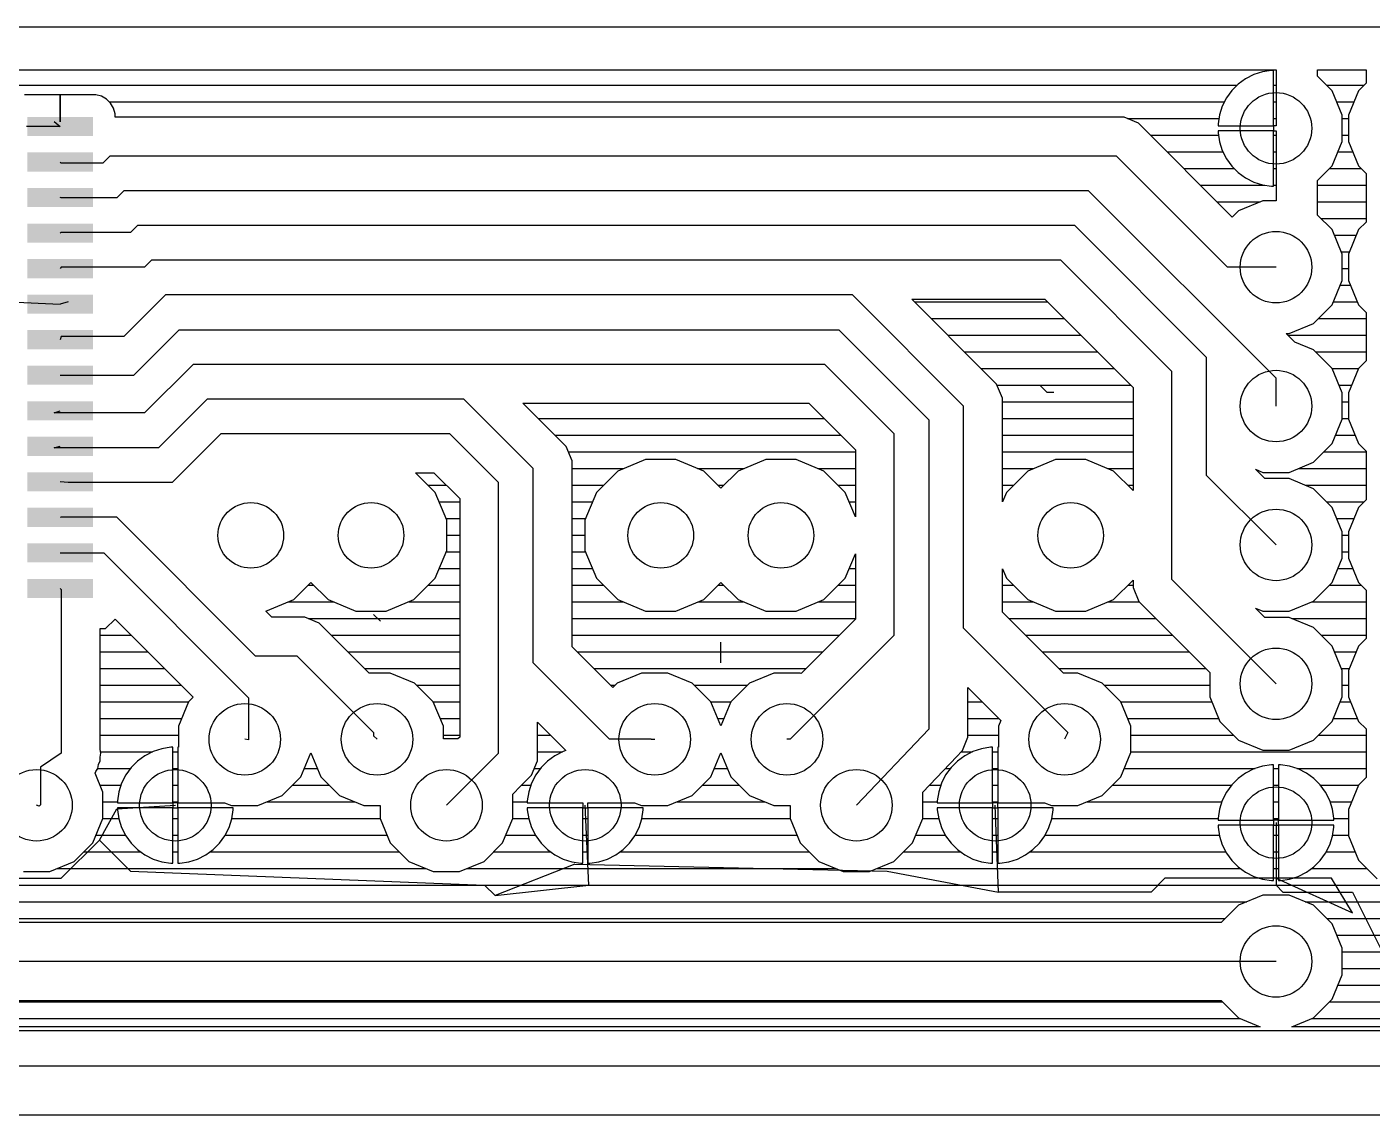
# Model space of a CAD drawing. Extents: x 0 to 68, y -7.3 to 12.7.
# Drawn here: x 26.8 to 51.41, y -7.25 to 12.65 of the extents above; entities that cross this region are included whole.
import ezdxf

# ---------------------------------------------------------------- set-up
doc = ezdxf.new("R2010")
doc.units = 0
for name, color, linetype in [('16', 175, 'CONTINUOUS'), ('17', 82, 'CONTINUOUS'), ('20', 7, 'CONTINUOUS')]:
    doc.layers.add(name, color=color, linetype=linetype)

# ---------------------------------------------------------------- blocks, each defined once
blk = doc.blocks.new('ROUNDP')
blk.add_circle((0, 0), 0.5)
blk = doc.blocks.new('RECT')
blk.add_solid([(-0.5, -0.5), (0.5, -0.5), (-0.5, 0.5), (0.5, 0.5)])

msp = doc.modelspace()

# ---------------------------------------------------------------- linework, layer by layer
at = {"layer": '16'}
for p, q in [((0.7874, 11.8626), (49.657, 11.8626)), ((49.4087, 11.8293), (49.2499, 11.7777)), ((49.5735, 11.8554), (49.4087, 11.8293)), ((49.6094, 11.8554), (49.5735, 11.8554)), ((49.6094, 10.8426), (49.6094, 11.8554)), ((49.657, 11.8626), (49.657, 10.8426)), ((50.419, 11.7482), (50.419, 11.8626)), ((50.419, 11.8626), (51.308, 11.8626)), ((51.308, 11.8626), (51.308, 11.6212)), ((22.4891, 11.5824), (48.9448, 11.5824)), ((48.9662, 11.6038), (48.8482, 11.4858)), ((49.1012, 11.7019), (48.9662, 11.6038)), ((49.2499, 11.7777), (49.1012, 11.7019)), ((49.6094, 11.5824), (49.657, 11.5824)), ((50.6852, 11.482), (50.419, 11.7482)), ((50.5848, 11.5824), (51.2692, 11.5824)), ((51.308, 11.6212), (51.1688, 11.482)), ((27.411, 11.4104), (26.7575, 11.4104)), ((28.0645, 11.4104), (27.411, 11.4104)), ((27.411, 11.4104), (27.411, 10.9128)), ((27.411, 10.9128), (27.411, 11.4104)), ((28.1679, 11.3827), (28.0645, 11.4104)), ((28.2605, 11.3292), (28.1679, 11.3827)), ((28.3362, 11.2535), (28.2605, 11.3292)), ((48.7501, 11.3508), (48.6743, 11.202)), ((48.8482, 11.4858), (48.7501, 11.3508)), ((50.8698, 11.0362), (50.6852, 11.482)), ((51.1688, 11.482), (50.9842, 11.0362)), ((27.411, 11.2776), (27.411, 11.2776)), ((28.3121, 11.2776), (48.7128, 11.2776)), ((28.3897, 11.1609), (28.3362, 11.2535)), ((28.4174, 11.0575), (28.3897, 11.1609)), ((48.6743, 11.202), (48.6227, 11.0433)), ((49.6094, 11.2776), (49.657, 11.2776)), ((50.7698, 11.2776), (51.0842, 11.2776)), ((27.411, 10.829), (26.797, 10.829)), ((27.305, 10.922), (27.411, 10.829)), ((27.411, 10.9728), (27.411, 10.9728)), ((27.411, 10.9128), (27.411, 10.9128)), ((28.4174, 10.9982), (28.4174, 11.0575)), ((46.8775, 10.9982), (28.4174, 10.9982)), ((47.1389, 10.8899), (46.8775, 10.9982)), ((46.9388, 10.9728), (48.6115, 10.9728)), ((48.8578, 9.171), (47.1389, 10.8899)), ((48.6227, 11.0433), (48.5966, 10.8785)), ((48.5966, 10.8785), (48.5966, 10.8426)), ((48.5966, 10.8426), (49.6094, 10.8426)), ((49.6094, 10.9728), (49.657, 10.9728)), ((49.657, 10.8426), (49.6094, 10.8426)), ((49.6094, 10.8426), (49.6094, 10.7474)), ((50.8698, 10.5538), (50.8698, 11.0362)), ((50.8698, 10.9728), (50.9842, 10.9728)), ((50.9842, 11.0362), (50.9842, 10.5538)), ((47.3608, 10.668), (48.6035, 10.668)), ((49.6094, 10.7474), (48.5966, 10.7474)), ((48.5966, 10.7474), (48.5966, 10.7115)), ((48.5966, 10.7115), (48.6227, 10.5467)), ((49.6094, 9.7346), (49.6094, 10.7474)), ((49.6094, 10.7474), (49.657, 10.7474)), ((49.6094, 10.668), (49.657, 10.668)), ((49.657, 10.7474), (49.657, 9.4678)), ((50.8698, 10.668), (50.9842, 10.668)), ((47.6656, 10.3632), (48.6869, 10.3632)), ((48.6227, 10.5467), (48.6743, 10.3879)), ((48.6743, 10.3879), (48.7501, 10.2392)), ((49.6094, 10.3632), (49.657, 10.3632)), ((50.6852, 10.108), (50.8698, 10.5538)), ((50.7909, 10.3632), (51.0631, 10.3632)), ((50.9842, 10.5538), (51.1688, 10.108)), ((27.432, 10.16), (27.411, 10.179)), ((28.194, 10.16), (27.432, 10.16)), ((28.321, 10.287), (28.194, 10.16)), ((46.736, 10.287), (28.321, 10.287)), ((48.768, 8.255), (46.736, 10.287)), ((48.7501, 10.2392), (48.8482, 10.1042)), ((48.8482, 10.1042), (48.9662, 9.9862)), ((50.419, 9.8418), (50.6852, 10.108)), ((51.1688, 10.108), (51.308, 9.9688)), ((47.9704, 10.0584), (48.894, 10.0584)), ((48.9662, 9.9862), (49.1012, 9.8881)), ((49.1012, 9.8881), (49.2499, 9.8123)), ((49.6094, 10.0584), (49.657, 10.0584)), ((50.6356, 10.0584), (51.2184, 10.0584)), ((51.308, 9.9688), (51.308, 9.0812)), ((28.575, 9.652), (28.448, 9.525)), ((46.228, 9.652), (28.575, 9.652)), ((49.657, 6.223), (46.228, 9.652)), ((48.2752, 9.7536), (49.4536, 9.7536)), ((49.2499, 9.8123), (49.4087, 9.7607)), ((49.4087, 9.7607), (49.5735, 9.7346)), ((49.5735, 9.7346), (49.6094, 9.7346)), ((49.6094, 9.7536), (49.657, 9.7536)), ((50.419, 9.2082), (50.419, 9.8418)), ((50.419, 9.7536), (51.308, 9.7536)), ((27.432, 9.525), (27.411, 9.529)), ((28.448, 9.525), (27.432, 9.525)), ((48.58, 9.4488), (49.3699, 9.4488)), ((49.4158, 9.4678), (48.97, 9.2832)), ((49.657, 9.4678), (49.4158, 9.4678)), ((50.419, 9.4488), (51.308, 9.4488)), ((48.97, 9.2832), (48.8578, 9.171)), ((50.6852, 8.942), (50.419, 9.2082)), ((50.4832, 9.144), (51.308, 9.144)), ((27.432, 8.89), (27.411, 8.879)), ((28.702, 8.89), (27.432, 8.89)), ((28.829, 9.017), (28.702, 8.89)), ((45.974, 9.017), (28.829, 9.017)), ((48.387, 6.604), (45.974, 9.017)), ((50.8698, 8.4962), (50.6852, 8.942)), ((51.1688, 8.942), (50.9842, 8.4962)), ((51.308, 9.0812), (51.1688, 8.942)), ((50.7277, 8.8392), (51.1263, 8.8392)), ((29.083, 8.382), (28.956, 8.255)), ((45.72, 8.382), (29.083, 8.382)), ((47.752, 6.35), (45.72, 8.382)), ((50.854, 8.5344), (51, 8.5344)), ((50.8698, 8.0138), (50.8698, 8.4962)), ((50.9842, 8.4962), (50.9842, 8.0138)), ((27.432, 8.255), (27.411, 8.229)), ((28.956, 8.255), (27.432, 8.255)), ((49.657, 8.255), (48.768, 8.255)), ((50.8698, 8.2296), (50.9842, 8.2296)), ((50.6852, 7.568), (50.8698, 8.0138)), ((50.8329, 7.9248), (51.021, 7.9248)), ((50.9842, 8.0138), (51.1688, 7.568)), ((29.337, 7.747), (28.575, 6.985)), ((41.91, 7.747), (29.337, 7.747)), ((43.942, 5.715), (41.91, 7.747)), ((44.3449, 6.3179), (42.992, 7.6708)), ((42.992, 7.6708), (45.4254, 7.6708)), ((45.4254, 7.6708), (47.0408, 6.0554)), ((26.481, 7.62), (27.411, 7.579)), ((27.559, 7.62), (27.411, 7.579)), ((43.0428, 7.62), (45.4762, 7.62)), ((50.344, 7.2268), (50.6852, 7.568)), ((50.7067, 7.62), (51.1473, 7.62)), ((51.1688, 7.568), (51.308, 7.4288)), ((51.308, 7.4288), (51.308, 6.5412)), ((43.3476, 7.3152), (45.781, 7.3152)), ((49.8982, 7.0422), (50.344, 7.2268)), ((50.4324, 7.3152), (51.308, 7.3152)), ((27.432, 6.985), (27.411, 6.929)), ((28.575, 6.985), (27.432, 6.985)), ((28.758, 6.279), (29.591, 7.112)), ((29.591, 7.112), (41.656, 7.112)), ((41.656, 7.112), (43.307, 5.461)), ((43.6524, 7.0104), (46.0858, 7.0104)), ((50.0002, 6.8855), (49.8436, 7.0422)), ((49.8436, 7.0422), (49.8982, 7.0422)), ((49.8754, 7.0104), (51.308, 7.0104)), ((43.9572, 6.7056), (46.3906, 6.7056)), ((50.344, 6.7432), (50.0002, 6.8855)), ((50.6852, 6.402), (50.344, 6.7432)), ((50.3816, 6.7056), (51.308, 6.7056)), ((29.845, 6.477), (28.956, 5.588)), ((41.402, 6.477), (29.845, 6.477)), ((42.672, 5.207), (41.402, 6.477)), ((44.262, 6.4008), (46.6954, 6.4008)), ((48.387, 4.445), (48.387, 6.604)), ((50.8698, 5.9562), (50.6852, 6.402)), ((50.6857, 6.4008), (51.1683, 6.4008)), ((51.1688, 6.402), (50.9842, 5.9562)), ((51.308, 6.5412), (51.1688, 6.402)), ((27.411, 6.279), (28.758, 6.279)), ((44.5449, 6.1179), (44.3449, 6.3179)), ((47.752, 2.54), (47.752, 6.35)), ((49.657, 5.715), (49.657, 6.223)), ((44.6532, 5.8565), (44.5449, 6.1179)), ((44.554, 6.096), (47.0002, 6.096)), ((45.339, 6.096), (45.466, 5.969)), ((45.466, 5.969), (45.593, 5.969)), ((47.0408, 6.0554), (47.0408, 4.1713)), ((50.8119, 6.096), (51.0421, 6.096)), ((50.8698, 5.4738), (50.8698, 5.9562)), ((50.9842, 5.9562), (50.9842, 5.4738)), ((30.099, 5.842), (29.21, 4.953)), ((34.798, 5.842), (30.099, 5.842)), ((36.068, 4.572), (34.798, 5.842)), ((36.6709, 4.9749), (35.88, 5.7658)), ((35.88, 5.7658), (41.1074, 5.7658)), ((41.1074, 5.7658), (41.9608, 4.9124)), ((43.942, 1.651), (43.942, 5.715)), ((44.6532, 3.9654), (44.6532, 5.8565)), ((44.6532, 5.7912), (47.0408, 5.7912)), ((50.8698, 5.7912), (50.9842, 5.7912)), ((27.305, 5.588), (27.411, 5.629)), ((28.956, 5.588), (27.305, 5.588)), ((36.1594, 5.4864), (41.3868, 5.4864)), ((43.307, 5.461), (43.307, -0.197)), ((44.6532, 5.4864), (47.0408, 5.4864)), ((50.6852, 5.028), (50.8698, 5.4738)), ((50.8698, 5.4864), (50.9842, 5.4864)), ((50.9842, 5.4738), (51.1688, 5.028)), ((30.353, 5.207), (29.464, 4.318)), ((34.544, 5.207), (30.353, 5.207)), ((35.433, 4.318), (34.544, 5.207)), ((36.4642, 5.1816), (41.6916, 5.1816)), ((42.672, 1.524), (42.672, 5.207)), ((44.6532, 5.1816), (47.0408, 5.1816)), ((50.7488, 5.1816), (51.1052, 5.1816)), ((27.305, 4.953), (27.411, 4.979)), ((29.21, 4.953), (27.305, 4.953)), ((36.7792, 4.7135), (36.6709, 4.9749)), ((50.344, 4.6868), (50.6852, 5.028)), ((51.1688, 5.028), (51.308, 4.8888)), ((36.7115, 4.8768), (41.9608, 4.8768)), ((36.7792, 1.3106), (36.7792, 4.7135)), ((38.124, 4.7374), (37.6141, 4.5262)), ((38.676, 4.7374), (38.124, 4.7374)), ((39.1859, 4.5262), (38.676, 4.7374)), ((40.324, 4.7374), (39.8141, 4.5262)), ((40.876, 4.7374), (40.324, 4.7374)), ((41.3859, 4.5262), (40.876, 4.7374)), ((41.9608, 4.9124), (41.9608, 3.6902)), ((44.6532, 4.8768), (47.0408, 4.8768)), ((45.624, 4.7374), (45.1141, 4.5262)), ((46.176, 4.7374), (45.624, 4.7374)), ((46.6859, 4.5262), (46.176, 4.7374)), ((49.8982, 4.5022), (50.344, 4.6868)), ((50.534, 4.8768), (51.308, 4.8768)), ((51.308, 4.8888), (51.308, 4.0012)), ((34.2762, 4.1359), (33.9163, 4.4958)), ((33.9163, 4.4958), (34.2494, 4.4958)), ((34.2494, 4.4958), (34.7218, 4.0234)), ((36.068, 1.016), (36.068, 4.572)), ((36.7792, 4.572), (37.7247, 4.572)), ((37.6141, 4.5262), (37.2238, 4.1359)), ((39.0753, 4.572), (39.9247, 4.572)), ((39.5, 4.2121), (39.1859, 4.5262)), ((39.8141, 4.5262), (39.5, 4.2121)), ((41.2753, 4.572), (41.9608, 4.572)), ((41.7762, 4.1359), (41.3859, 4.5262)), ((44.6532, 4.572), (45.2247, 4.572)), ((45.1141, 4.5262), (44.7238, 4.1359)), ((46.5753, 4.572), (47.0408, 4.572)), ((47.0408, 4.1713), (46.6859, 4.5262)), ((49.657, 3.175), (48.387, 4.445)), ((49.45, 4.3878), (49.2789, 4.5589)), ((49.2789, 4.5589), (49.4158, 4.5022)), ((49.4158, 4.5022), (49.8982, 4.5022)), ((50.0667, 4.572), (51.308, 4.572)), ((27.559, 4.318), (27.411, 4.329)), ((29.464, 4.318), (27.559, 4.318)), ((34.1449, 4.2672), (34.478, 4.2672)), ((35.433, -0.635), (35.433, 4.318)), ((36.7792, 4.2672), (37.3551, 4.2672)), ((39.4449, 4.2672), (39.5551, 4.2672)), ((41.6449, 4.2672), (41.9608, 4.2672)), ((44.6532, 4.2672), (44.8551, 4.2672)), ((46.9449, 4.2672), (47.0408, 4.2672)), ((49.8982, 4.3878), (49.45, 4.3878)), ((50.344, 4.2032), (49.8982, 4.3878)), ((50.1894, 4.2672), (51.308, 4.2672)), ((50.6852, 3.862), (50.344, 4.2032)), ((34.4874, 3.626), (34.2762, 4.1359)), ((34.348, 3.9624), (34.7218, 3.9624)), ((34.7218, 4.0234), (34.7218, -0.3404)), ((36.7792, 3.9624), (37.152, 3.9624)), ((37.2238, 4.1359), (37.0126, 3.626)), ((41.9608, 3.6902), (41.7762, 4.1359)), ((41.848, 3.9624), (41.9608, 3.9624)), ((44.7238, 4.1359), (44.6532, 3.9654)), ((50.5848, 3.9624), (51.2692, 3.9624)), ((51.308, 4.0012), (51.1688, 3.862)), ((50.8698, 3.4162), (50.6852, 3.862)), ((51.1688, 3.862), (50.9842, 3.4162)), ((27.432, 3.683), (27.411, 3.679)), ((28.448, 3.683), (27.432, 3.683)), ((30.988, 1.143), (28.448, 3.683)), ((34.4743, 3.6576), (34.7218, 3.6576)), ((34.4874, 3.074), (34.4874, 3.626)), ((36.7792, 3.6576), (37.0257, 3.6576)), ((37.0126, 3.626), (37.0126, 3.074)), ((50.7698, 3.6576), (51.0842, 3.6576)), ((34.4874, 3.3528), (34.7218, 3.3528)), ((36.7792, 3.3528), (37.0126, 3.3528)), ((50.8698, 2.9338), (50.8698, 3.4162)), ((50.8698, 3.3528), (50.9842, 3.3528)), ((50.9842, 3.4162), (50.9842, 2.9338)), ((27.411, 3.029), (28.213, 3.029)), ((28.213, 3.029), (30.861, 0.381)), ((34.2762, 2.5641), (34.4874, 3.074)), ((34.4766, 3.048), (34.7218, 3.048)), ((36.7792, 3.048), (37.0234, 3.048)), ((37.0126, 3.074), (37.2238, 2.5641)), ((41.7762, 2.5641), (41.9608, 3.0098)), ((41.9608, 3.0098), (41.9608, 1.8186)), ((50.8698, 3.048), (50.9842, 3.048)), ((34.3504, 2.7432), (34.7218, 2.7432)), ((36.7792, 2.7432), (37.1496, 2.7432)), ((41.8504, 2.7432), (41.9608, 2.7432)), ((44.6532, 1.9456), (44.6532, 2.7346)), ((44.6532, 2.7346), (44.7238, 2.5641)), ((50.6852, 2.488), (50.8698, 2.9338)), ((50.7909, 2.7432), (51.0631, 2.7432)), ((50.9842, 2.9338), (51.1688, 2.488)), ((31.6859, 2.1738), (32, 2.4879)), ((32, 2.4879), (32.3141, 2.1738)), ((33.8859, 2.1738), (34.2762, 2.5641)), ((37.2238, 2.5641), (37.6141, 2.1738)), ((39.1859, 2.1738), (39.5, 2.4879)), ((39.5, 2.4879), (39.8141, 2.1738)), ((41.3859, 2.1738), (41.7762, 2.5641)), ((44.7238, 2.5641), (45.1141, 2.1738)), ((46.6859, 2.1738), (47.0408, 2.5287)), ((47.0408, 2.5287), (47.0408, 2.3985)), ((49.657, 0.635), (47.752, 2.54)), ((50.344, 2.1468), (50.6852, 2.488)), ((51.1688, 2.488), (51.308, 2.3488)), ((27.411, 2.379), (27.432, 2.358)), ((27.432, 2.358), (27.432, -0.635)), ((31.9505, 2.4384), (32.0495, 2.4384)), ((34.1505, 2.4384), (34.7218, 2.4384)), ((36.7792, 2.4384), (37.3495, 2.4384)), ((39.4505, 2.4384), (39.5495, 2.4384)), ((41.6505, 2.4384), (41.9608, 2.4384)), ((44.6532, 2.4384), (44.8495, 2.4384)), ((46.9505, 2.4384), (47.0408, 2.4384)), ((47.0408, 2.3985), (47.1491, 2.1371)), ((50.6356, 2.4384), (51.2184, 2.4384)), ((51.308, 2.3488), (51.308, 1.4612)), ((31.176, 1.9626), (31.6859, 2.1738)), ((31.5888, 2.1336), (32.4112, 2.1336)), ((32.3141, 2.1738), (32.824, 1.9626)), ((33.376, 1.9626), (33.8859, 2.1738)), ((33.7888, 2.1336), (34.7218, 2.1336)), ((36.7792, 2.1336), (37.7112, 2.1336)), ((37.6141, 2.1738), (38.124, 1.9626)), ((38.676, 1.9626), (39.1859, 2.1738)), ((39.0888, 2.1336), (39.9112, 2.1336)), ((39.8141, 2.1738), (40.324, 1.9626)), ((40.876, 1.9626), (41.3859, 2.1738)), ((41.2888, 2.1336), (41.9608, 2.1336)), ((44.6532, 2.1336), (45.2112, 2.1336)), ((45.1141, 2.1738), (45.624, 1.9626)), ((46.176, 1.9626), (46.6859, 2.1738)), ((46.5888, 2.1336), (47.1526, 2.1336)), ((47.1491, 2.1371), (47.3491, 1.9371)), ((49.45, 1.8478), (49.2789, 2.0189)), ((49.2789, 2.0189), (49.4158, 1.9622)), ((49.8982, 1.9622), (50.344, 2.1468)), ((50.312, 2.1336), (51.308, 2.1336)), ((28.2425, 1.6452), (28.4167, 1.8195)), ((28.4167, 1.8195), (29.846, 0.3902)), ((31.2826, 1.8542), (31.1742, 1.9626)), ((31.1742, 1.9626), (31.176, 1.9626)), ((31.8915, 1.8542), (31.2826, 1.8542)), ((32.1529, 1.7459), (31.8915, 1.8542)), ((31.9528, 1.8288), (34.7218, 1.8288)), ((33.067, 0.8318), (32.1529, 1.7459)), ((32.824, 1.9626), (33.376, 1.9626)), ((33.147, 1.905), (33.274, 1.778)), ((36.7792, 1.8288), (41.9608, 1.8288)), ((38.124, 1.9626), (38.676, 1.9626)), ((40.324, 1.9626), (40.876, 1.9626)), ((41.9608, 1.8186), (40.9673, 0.8251)), ((45.767, 0.8318), (44.6532, 1.9456)), ((44.77, 1.8288), (47.4574, 1.8288)), ((45.624, 1.9626), (46.176, 1.9626)), ((47.3491, 1.9371), (48.4442, 0.842)), ((49.4158, 1.9622), (49.8982, 1.9622)), ((49.8982, 1.8478), (49.45, 1.8478)), ((50.344, 1.6632), (49.8982, 1.8478)), ((49.9441, 1.8288), (51.308, 1.8288)), ((28.1432, -0.5653), (28.1432, 1.6452)), ((28.1432, 1.6452), (28.2425, 1.6452)), ((28.1432, 1.524), (28.7122, 1.524)), ((32.3748, 1.524), (34.7218, 1.524)), ((36.7792, 1.524), (41.6662, 1.524)), ((40.767, -0.381), (42.672, 1.524)), ((45.847, -0.254), (43.942, 1.651)), ((45.0748, 1.524), (47.7622, 1.524)), ((50.6852, 1.322), (50.344, 1.6632)), ((50.4832, 1.524), (51.308, 1.524)), ((37.5228, 0.567), (36.7792, 1.3106)), ((39.497, 1.016), (39.497, 1.397)), ((50.8698, 0.8762), (50.6852, 1.322)), ((51.1688, 1.322), (50.9842, 0.8762)), ((51.308, 1.4612), (51.1688, 1.322)), ((28.1432, 1.2192), (29.017, 1.2192)), ((31.75, 1.143), (30.988, 1.143)), ((31.75, 1.143), (33.147, -0.254)), ((32.6796, 1.2192), (34.7218, 1.2192)), ((37.465, -0.381), (36.068, 1.016)), ((36.8706, 1.2192), (41.3614, 1.2192)), ((45.3796, 1.2192), (48.067, 1.2192)), ((50.7277, 1.2192), (51.1263, 1.2192)), ((28.1432, 0.9144), (29.3218, 0.9144)), ((32.9844, 0.9144), (34.7218, 0.9144)), ((33.4512, 0.8318), (33.067, 0.8318)), ((33.897, 0.6472), (33.4512, 0.8318)), ((37.1754, 0.9144), (41.0566, 0.9144)), ((38.0488, 0.8318), (37.603, 0.6472)), ((38.5312, 0.8318), (38.0488, 0.8318)), ((38.977, 0.6472), (38.5312, 0.8318)), ((40.4688, 0.8318), (40.023, 0.6472)), ((40.9512, 0.8318), (40.4688, 0.8318)), ((40.9673, 0.8251), (40.9512, 0.8318)), ((45.6844, 0.9144), (48.3718, 0.9144)), ((46.0312, 0.8318), (45.767, 0.8318)), ((46.477, 0.6472), (46.0312, 0.8318)), ((48.4442, 0.842), (48.4442, 0.3938)), ((50.854, 0.9144), (51, 0.9144)), ((50.8698, 0.3938), (50.8698, 0.8762)), ((50.9842, 0.8762), (50.9842, 0.3938)), ((28.1432, 0.6096), (29.6266, 0.6096)), ((34.2382, 0.306), (33.897, 0.6472)), ((33.9346, 0.6096), (34.7218, 0.6096)), ((37.4802, 0.6096), (37.5654, 0.6096)), ((37.603, 0.6472), (37.5228, 0.567)), ((39.3182, 0.306), (38.977, 0.6472)), ((39.0146, 0.6096), (39.9854, 0.6096)), ((40.023, 0.6472), (39.6818, 0.306)), ((44.0182, -0.1887), (44.0182, 0.569)), ((44.0182, 0.569), (44.6211, -0.0339)), ((46.8182, 0.306), (46.477, 0.6472)), ((46.5146, 0.6096), (48.4442, 0.6096)), ((50.8698, 0.6096), (50.9842, 0.6096)), ((28.1432, 0.3048), (29.7613, 0.3048)), ((29.7618, 0.306), (29.5772, -0.1398)), ((29.846, 0.3902), (29.7618, 0.306)), ((30.861, 0.381), (30.861, -0.3885)), ((34.4228, -0.1398), (34.2382, 0.306)), ((34.2387, 0.3048), (34.7218, 0.3048)), ((39.5, -0.133), (39.3182, 0.306)), ((39.3187, 0.3048), (39.6813, 0.3048)), ((39.6818, 0.306), (39.5, -0.133)), ((44.0182, 0.3048), (44.2824, 0.3048)), ((47.0028, -0.1398), (46.8182, 0.306)), ((46.8187, 0.3048), (48.481, 0.3048)), ((48.4442, 0.3938), (48.6288, -0.052)), ((50.6852, -0.052), (50.8698, 0.3938)), ((50.8329, 0.3048), (51.021, 0.3048)), ((50.9842, 0.3938), (51.1688, -0.052)), ((28.1432, 0), (29.6351, 0)), ((34.3649, 0), (34.7218, 0)), ((39.4449, 0), (39.5551, 0)), ((44.0182, 0), (44.5872, 0)), ((46.9449, 0), (48.6073, 0)), ((50.7067, 0), (51.1473, 0)), ((29.5772, -0.1398), (29.5772, -0.5271)), ((34.4228, -0.3747), (34.4228, -0.1398)), ((36.1442, -0.7765), (36.1442, -0.066)), ((36.1442, -0.066), (36.6658, -0.5876)), ((43.307, -0.197), (41.98, -1.5875)), ((44.0213, -0.3218), (44.0182, -0.1887)), ((44.6211, -0.0339), (44.5772, -0.1398)), ((44.5772, -0.1398), (44.5772, -0.5271)), ((47.0028, -0.6222), (47.0028, -0.1398)), ((48.6288, -0.052), (48.97, -0.3932)), ((50.344, -0.3932), (50.6852, -0.052)), ((51.1688, -0.052), (51.308, -0.1912)), ((51.308, -0.1912), (51.308, -1.0788)), ((28.1432, -0.3048), (29.5772, -0.3048)), ((30.861, -0.3885), (30.79, -0.381)), ((33.147, -0.254), (33.147, -0.318)), ((33.147, -0.318), (33.21, -0.381)), ((34.4228, -0.3048), (34.7218, -0.3048)), ((34.6875, -0.3747), (34.4228, -0.3747)), ((34.7218, -0.3404), (34.6875, -0.3747)), ((36.1442, -0.3048), (36.383, -0.3048)), ((38.227, -0.381), (37.465, -0.381)), ((38.227, -0.381), (38.29, -0.381)), ((40.767, -0.381), (40.71, -0.381)), ((43.9192, -0.5857), (43.9672, -0.4616)), ((43.9672, -0.4616), (44.0182, -0.3385)), ((44.0182, -0.3298), (44.0213, -0.3218)), ((44.0182, -0.3385), (44.0182, -0.3298)), ((44.0209, -0.3048), (44.5772, -0.3048)), ((45.847, -0.254), (45.79, -0.381)), ((47.0028, -0.3048), (48.8816, -0.3048)), ((48.97, -0.3932), (49.4158, -0.5778)), ((49.8982, -0.5778), (50.344, -0.3932)), ((50.4324, -0.3048), (51.308, -0.3048)), ((27.432, -0.635), (27.051, -0.889)), ((28.1571, -0.6358), (28.1432, -0.5653)), ((28.1432, -0.7054), (28.1571, -0.6358)), ((28.1432, -0.7765), (28.1432, -0.7054)), ((28.152, -0.6096), (29.1035, -0.6096)), ((28.9642, -0.6806), (28.8292, -0.7787)), ((29.1129, -0.6048), (28.9642, -0.6806)), ((29.2717, -0.5532), (29.1129, -0.6048)), ((29.4365, -0.5271), (29.2717, -0.5532)), ((29.4724, -0.5271), (29.4365, -0.5271)), ((29.4724, -1.5399), (29.4724, -0.5271)), ((29.4724, -0.6096), (29.5676, -0.6096)), ((29.5772, -0.5271), (29.5676, -0.5271)), ((29.5676, -0.5271), (29.5676, -1.5399)), ((31.8182, -1.068), (32, -0.629)), ((32, -0.629), (32.1818, -1.068)), ((34.544, -1.524), (35.433, -0.635)), ((36.1442, -0.6096), (36.6035, -0.6096)), ((36.4642, -0.6806), (36.3292, -0.7787)), ((36.6129, -0.6048), (36.4642, -0.6806)), ((36.6658, -0.5876), (36.6129, -0.6048)), ((39.3182, -1.068), (39.5, -0.629)), ((39.5, -0.629), (39.6818, -1.068)), ((43.1928, -1.3468), (43.8157, -0.6941)), ((43.8157, -0.6941), (43.9099, -0.5999)), ((43.9642, -0.6806), (43.8292, -0.7787)), ((43.9002, -0.6096), (44.1035, -0.6096)), ((43.9099, -0.5999), (43.9132, -0.5919)), ((43.9132, -0.5919), (43.9192, -0.5857)), ((44.1129, -0.6048), (43.9642, -0.6806)), ((44.2717, -0.5532), (44.1129, -0.6048)), ((44.4365, -0.5271), (44.2717, -0.5532)), ((44.4724, -0.5271), (44.4365, -0.5271)), ((44.4724, -1.5399), (44.4724, -0.5271)), ((44.4724, -0.6096), (44.5676, -0.6096)), ((44.5772, -0.5271), (44.5676, -0.5271)), ((44.5676, -0.5271), (44.5676, -1.5399)), ((46.8182, -1.068), (47.0028, -0.6222)), ((47.0028, -0.6096), (51.308, -0.6096)), ((49.4158, -0.5778), (49.8982, -0.5778)), ((27.051, -0.889), (27.051, -1.58)), ((28.05, -1.0015), (28.0621, -0.9722)), ((28.0621, -0.9722), (28.1016, -0.9132)), ((28.1008, -0.9144), (28.6983, -0.9144)), ((28.1016, -0.9132), (28.1157, -0.8428)), ((28.1157, -0.8428), (28.1432, -0.7765)), ((28.7112, -0.8967), (28.6131, -1.0317)), ((28.8292, -0.7787), (28.7112, -0.8967)), ((29.4724, -0.9144), (29.5676, -0.9144)), ((31.8818, -0.9144), (32.1182, -0.9144)), ((36.0359, -1.0379), (36.1442, -0.7765)), ((36.0871, -0.9144), (36.1983, -0.9144)), ((36.2112, -0.8967), (36.1131, -1.0317)), ((36.3292, -0.7787), (36.2112, -0.8967)), ((39.3818, -0.9144), (39.6182, -0.9144)), ((43.6054, -0.9144), (43.6983, -0.9144)), ((43.7112, -0.8967), (43.6131, -1.0317)), ((43.8292, -0.7787), (43.7112, -0.8967)), ((44.4724, -0.9144), (44.5676, -0.9144)), ((46.8818, -0.9144), (49.2742, -0.9144)), ((49.2499, -0.9223), (49.1012, -0.9981)), ((49.4087, -0.8707), (49.2499, -0.9223)), ((49.5735, -0.8446), (49.4087, -0.8707)), ((49.6094, -0.8446), (49.5735, -0.8446)), ((49.6094, -1.8574), (49.6094, -0.8446)), ((49.6094, -0.9144), (49.7046, -0.9144)), ((49.7405, -0.8446), (49.7046, -0.8446)), ((49.7046, -0.8446), (49.7046, -1.8574)), ((49.9053, -0.8707), (49.7405, -0.8446)), ((50.0641, -0.9223), (49.9053, -0.8707)), ((50.0398, -0.9144), (51.308, -0.9144)), ((50.2128, -0.9981), (50.0641, -0.9223)), ((28.1928, -1.3463), (28.05, -1.0015)), ((28.1402, -1.2192), (28.5247, -1.2192)), ((28.5373, -1.1804), (28.4857, -1.3392)), ((28.6131, -1.0317), (28.5373, -1.1804)), ((29.4724, -1.2192), (29.5676, -1.2192)), ((31.477, -1.4092), (31.8182, -1.068)), ((31.667, -1.2192), (32.333, -1.2192)), ((32.1818, -1.068), (32.523, -1.4092)), ((35.8359, -1.2379), (36.0359, -1.0379)), ((35.8546, -1.2192), (36.0247, -1.2192)), ((36.0373, -1.1804), (35.9857, -1.3392)), ((36.1131, -1.0317), (36.0373, -1.1804)), ((38.977, -1.4092), (39.3182, -1.068)), ((39.167, -1.2192), (39.833, -1.2192)), ((39.6818, -1.068), (40.023, -1.4092)), ((43.3146, -1.2192), (43.5247, -1.2192)), ((43.5373, -1.1804), (43.4857, -1.3392)), ((43.6131, -1.0317), (43.5373, -1.1804)), ((44.4724, -1.2192), (44.5676, -1.2192)), ((46.477, -1.4092), (46.8182, -1.068)), ((46.667, -1.2192), (48.8445, -1.2192)), ((48.8482, -1.2142), (48.7501, -1.3492)), ((48.9662, -1.0962), (48.8482, -1.2142)), ((49.1012, -0.9981), (48.9662, -1.0962)), ((49.6094, -1.2192), (49.7046, -1.2192)), ((50.3478, -1.0962), (50.2128, -0.9981)), ((50.4658, -1.2142), (50.3478, -1.0962)), ((50.5639, -1.3492), (50.4658, -1.2142)), ((50.4695, -1.2192), (51.1683, -1.2192)), ((51.1688, -1.218), (50.9842, -1.6638)), ((51.308, -1.0788), (51.1688, -1.218)), ((28.1928, -1.8287), (28.1928, -1.3463)), ((28.4857, -1.3392), (28.4596, -1.504)), ((31.0312, -1.5938), (31.477, -1.4092)), ((32.523, -1.4092), (32.9688, -1.5938)), ((35.6928, -1.381), (35.8359, -1.2379)), ((35.6928, -1.8287), (35.6928, -1.381)), ((35.9857, -1.3392), (35.9596, -1.504)), ((38.5312, -1.5938), (38.977, -1.4092)), ((40.023, -1.4092), (40.4688, -1.5938)), ((43.1928, -1.8287), (43.1928, -1.3468)), ((43.4857, -1.3392), (43.4596, -1.504)), ((46.0312, -1.5938), (46.477, -1.4092)), ((48.7501, -1.3492), (48.6743, -1.4979)), ((50.6397, -1.4979), (50.5639, -1.3492)), ((27.03, -1.601), (26.98, -1.5875)), ((27.051, -1.58), (27.03, -1.601)), ((28.1305, -2.2225), (28.448, -1.651)), ((28.1928, -1.524), (28.4596, -1.524)), ((28.448, -1.651), (29.52, -1.5875)), ((28.4596, -1.504), (28.4596, -1.5399)), ((28.4596, -1.5399), (29.4724, -1.5399)), ((29.4724, -1.6351), (28.4596, -1.6351)), ((28.4596, -1.6351), (28.4596, -1.671)), ((28.4596, -1.671), (28.4857, -1.8358)), ((29.4724, -1.524), (29.5676, -1.524)), ((29.5676, -1.5399), (29.4724, -1.5399)), ((29.4724, -1.5399), (29.4724, -1.6351)), ((29.4724, -2.6479), (29.4724, -1.6351)), ((29.4724, -1.6351), (29.5676, -1.6351)), ((29.5676, -1.6351), (29.5676, -1.5399)), ((29.5676, -1.5399), (30.4186, -1.5399)), ((29.5676, -1.6351), (29.5676, -2.6479)), ((30.5804, -1.6351), (29.5676, -1.6351)), ((30.4186, -1.5399), (30.5488, -1.5938)), ((30.5488, -1.5938), (31.0312, -1.5938)), ((30.5543, -1.8358), (30.5804, -1.671)), ((30.5804, -1.671), (30.5804, -1.6351)), ((31.1997, -1.524), (32.8002, -1.524)), ((32.9688, -1.5938), (33.2672, -1.5938)), ((33.2672, -1.5938), (33.2672, -1.8287)), ((34.544, -1.524), (34.48, -1.5875)), ((35.6928, -1.524), (35.9596, -1.524)), ((35.9596, -1.504), (35.9596, -1.5399)), ((35.9596, -1.5399), (36.9724, -1.5399)), ((36.9724, -1.6351), (35.9596, -1.6351)), ((35.9596, -1.6351), (35.9596, -1.671)), ((35.9596, -1.671), (35.9857, -1.8358)), ((36.9724, -1.5399), (36.9724, -1.6351)), ((36.9724, -2.6479), (36.9724, -1.6351)), ((36.9724, -1.6351), (37.0676, -1.6351)), ((37.084, -3.048), (37.02, -1.5875)), ((37.0676, -1.6351), (37.0676, -1.5399)), ((37.0676, -1.5399), (37.9186, -1.5399)), ((37.0676, -1.6351), (37.0676, -2.6479)), ((38.0804, -1.6351), (37.0676, -1.6351)), ((37.9186, -1.5399), (38.0488, -1.5938)), ((38.0488, -1.5938), (38.5312, -1.5938)), ((38.0543, -1.8358), (38.0804, -1.671)), ((38.0804, -1.671), (38.0804, -1.6351)), ((38.6997, -1.524), (40.3003, -1.524)), ((40.4688, -1.5938), (40.7672, -1.5938)), ((40.7672, -1.5938), (40.7672, -1.8287)), ((43.1928, -1.524), (43.4596, -1.524)), ((43.4596, -1.504), (43.4596, -1.5399)), ((43.4596, -1.5399), (44.4724, -1.5399)), ((44.4724, -1.6351), (43.4596, -1.6351)), ((43.4596, -1.6351), (43.4596, -1.671)), ((43.4596, -1.671), (43.4857, -1.8358)), ((44.4724, -1.524), (44.5676, -1.524)), ((44.5676, -1.5399), (44.4724, -1.5399)), ((44.4724, -1.5399), (44.4724, -1.6351)), ((44.4724, -2.6479), (44.4724, -1.6351)), ((44.4724, -1.6351), (44.5676, -1.6351)), ((44.577, -3.175), (44.52, -1.5875)), ((44.5676, -1.6351), (44.5676, -1.5399)), ((44.5676, -1.5399), (45.4186, -1.5399)), ((44.5676, -1.6351), (44.5676, -2.6479)), ((45.5804, -1.6351), (44.5676, -1.6351)), ((45.4186, -1.5399), (45.5488, -1.5938)), ((45.5488, -1.5938), (46.0312, -1.5938)), ((45.5543, -1.8358), (45.5804, -1.671)), ((45.5804, -1.671), (45.5804, -1.6351)), ((46.1997, -1.524), (48.6658, -1.524)), ((48.6227, -1.6567), (48.5966, -1.8215)), ((48.6743, -1.4979), (48.6227, -1.6567)), ((49.6094, -1.524), (49.7046, -1.524)), ((50.6913, -1.6567), (50.6397, -1.4979)), ((50.6482, -1.524), (51.0421, -1.524)), ((50.7174, -1.8215), (50.6913, -1.6567)), ((50.9842, -1.6638), (50.9842, -2.1462)), ((28.0082, -2.2745), (28.1928, -1.8287)), ((28.1928, -1.8288), (28.4846, -1.8288)), ((28.4857, -1.8358), (28.5373, -1.9946)), ((29.4724, -1.8288), (29.5676, -1.8288)), ((30.5027, -1.9946), (30.5543, -1.8358)), ((30.5554, -1.8288), (33.2672, -1.8288)), ((33.2672, -1.8287), (33.4518, -2.2745)), ((35.5082, -2.2745), (35.6928, -1.8287)), ((35.6928, -1.8288), (35.9846, -1.8288)), ((35.9857, -1.8358), (36.0373, -1.9946)), ((36.9724, -1.8288), (37.0676, -1.8288)), ((38.0027, -1.9946), (38.0543, -1.8358)), ((38.0554, -1.8288), (40.7672, -1.8288)), ((40.7672, -1.8287), (40.9518, -2.2745)), ((43.0082, -2.2745), (43.1928, -1.8287)), ((43.1928, -1.8288), (43.4846, -1.8288)), ((43.4857, -1.8358), (43.5373, -1.9946)), ((44.4724, -1.8288), (44.5676, -1.8288)), ((45.5027, -1.9946), (45.5543, -1.8358)), ((45.5554, -1.8288), (48.5966, -1.8288)), ((48.5966, -1.8215), (48.5966, -1.8574)), ((48.5966, -1.8574), (49.6094, -1.8574)), ((49.6094, -1.9526), (48.5966, -1.9526)), ((48.5966, -1.9526), (48.5966, -1.9885)), ((49.6094, -1.8288), (49.7046, -1.8288)), ((49.7046, -1.8574), (49.6094, -1.8574)), ((49.6094, -1.8574), (49.6094, -1.9526)), ((49.6094, -2.9654), (49.6094, -1.9526)), ((49.6094, -1.9526), (49.7046, -1.9526)), ((49.657, -1.905), (49.657, -2.921)), ((49.657, -1.905), (49.657, -3.048)), ((49.7046, -1.9526), (49.7046, -1.8574)), ((49.7046, -1.8574), (50.7174, -1.8574)), ((49.7046, -1.9526), (49.7046, -2.9654)), ((50.7174, -1.9526), (49.7046, -1.9526)), ((50.7174, -1.8574), (50.7174, -1.8215)), ((50.7174, -1.8288), (50.9842, -1.8288)), ((50.7174, -1.9885), (50.7174, -1.9526)), ((28.0665, -2.1336), (28.6081, -2.1336)), ((28.5373, -1.9946), (28.6131, -2.1433)), ((28.6131, -2.1433), (28.7112, -2.2783)), ((29.4724, -2.1336), (29.5676, -2.1336)), ((30.3288, -2.2783), (30.4269, -2.1433)), ((30.4269, -2.1433), (30.5027, -1.9946)), ((30.4319, -2.1336), (33.3935, -2.1336)), ((35.5665, -2.1336), (36.1081, -2.1336)), ((36.0373, -1.9946), (36.1131, -2.1433)), ((36.1131, -2.1433), (36.2112, -2.2783)), ((36.9724, -2.1336), (37.0676, -2.1336)), ((37.8288, -2.2783), (37.9269, -2.1433)), ((37.9269, -2.1433), (38.0027, -1.9946)), ((37.9319, -2.1336), (40.8935, -2.1336)), ((43.0665, -2.1336), (43.6081, -2.1336)), ((43.5373, -1.9946), (43.6131, -2.1433)), ((43.6131, -2.1433), (43.7112, -2.2783)), ((44.4724, -2.1336), (44.5676, -2.1336)), ((45.3288, -2.2783), (45.4269, -2.1433)), ((45.4269, -2.1433), (45.5027, -1.9946)), ((45.4319, -2.1336), (48.6196, -2.1336)), ((48.5966, -1.9885), (48.6227, -2.1533)), ((48.6227, -2.1533), (48.6743, -2.3121)), ((49.6094, -2.1336), (49.7046, -2.1336)), ((50.6397, -2.3121), (50.6913, -2.1533)), ((50.6913, -2.1533), (50.7174, -1.9885)), ((50.6944, -2.1336), (50.9842, -2.1336)), ((50.9842, -2.1462), (51.1688, -2.592)), ((27.432, -2.921), (28.1305, -2.2225)), ((27.667, -2.6157), (28.0082, -2.2745)), ((27.8443, -2.4384), (28.8871, -2.4384)), ((28.702, -2.794), (28.1305, -2.2225)), ((28.7112, -2.2783), (28.8292, -2.3963)), ((28.8292, -2.3963), (28.9642, -2.4944)), ((29.4724, -2.4384), (29.5676, -2.4384)), ((30.0758, -2.4944), (30.2108, -2.3963)), ((30.1529, -2.4384), (33.6157, -2.4384)), ((30.2108, -2.3963), (30.3288, -2.2783)), ((33.4518, -2.2745), (33.793, -2.6157)), ((35.167, -2.6157), (35.5082, -2.2745)), ((35.3443, -2.4384), (36.3871, -2.4384)), ((36.2112, -2.2783), (36.3292, -2.3963)), ((36.3292, -2.3963), (36.4642, -2.4944)), ((36.9724, -2.4384), (37.0676, -2.4384)), ((37.5758, -2.4944), (37.7108, -2.3963)), ((37.6529, -2.4384), (41.1157, -2.4384)), ((37.7108, -2.3963), (37.8288, -2.2783)), ((40.9518, -2.2745), (41.293, -2.6157)), ((42.667, -2.6157), (43.0082, -2.2745)), ((42.8443, -2.4384), (43.8871, -2.4384)), ((43.7112, -2.2783), (43.8292, -2.3963)), ((43.8292, -2.3963), (43.9642, -2.4944)), ((44.4724, -2.4384), (44.5676, -2.4384)), ((45.0758, -2.4944), (45.2108, -2.3963)), ((45.1529, -2.4384), (48.7387, -2.4384)), ((45.2108, -2.3963), (45.3288, -2.2783)), ((48.6743, -2.3121), (48.7501, -2.4608)), ((48.7501, -2.4608), (48.8482, -2.5958)), ((49.6094, -2.4384), (49.7046, -2.4384)), ((50.4658, -2.5958), (50.5639, -2.4608)), ((50.5639, -2.4608), (50.6397, -2.3121)), ((50.5753, -2.4384), (51.1052, -2.4384)), ((27.2212, -2.8003), (27.667, -2.6157)), ((28.9642, -2.4944), (29.1129, -2.5702)), ((29.1129, -2.5702), (29.2717, -2.6218)), ((29.2717, -2.6218), (29.4365, -2.6479)), ((29.4365, -2.6479), (29.4724, -2.6479)), ((29.5676, -2.6479), (29.6035, -2.6479)), ((29.6035, -2.6479), (29.7683, -2.6218)), ((29.7683, -2.6218), (29.9271, -2.5702)), ((29.9271, -2.5702), (30.0758, -2.4944)), ((33.793, -2.6157), (34.2388, -2.8003)), ((34.7212, -2.8003), (35.167, -2.6157)), ((36.83, -2.667), (35.3695, -3.2385)), ((36.4642, -2.4944), (36.6129, -2.5702)), ((36.6129, -2.5702), (36.7717, -2.6218)), ((36.7717, -2.6218), (36.9365, -2.6479)), ((36.83, -2.667), (42.545, -2.794)), ((36.9365, -2.6479), (36.9724, -2.6479)), ((37.0676, -2.6479), (37.1035, -2.6479)), ((37.1035, -2.6479), (37.2683, -2.6218)), ((37.2683, -2.6218), (37.4271, -2.5702)), ((37.4271, -2.5702), (37.5758, -2.4944)), ((41.293, -2.6157), (41.7388, -2.8003)), ((42.2212, -2.8003), (42.667, -2.6157)), ((43.9642, -2.4944), (44.1129, -2.5702)), ((44.1129, -2.5702), (44.2717, -2.6218)), ((44.2717, -2.6218), (44.4365, -2.6479)), ((44.4365, -2.6479), (44.4724, -2.6479)), ((44.5676, -2.6479), (44.6035, -2.6479)), ((44.6035, -2.6479), (44.7683, -2.6218)), ((44.7683, -2.6218), (44.9271, -2.5702)), ((44.9271, -2.5702), (45.0758, -2.4944)), ((48.8482, -2.5958), (48.9662, -2.7138)), ((50.3478, -2.7138), (50.4658, -2.5958)), ((51.1688, -2.592), (51.51, -2.9332)), ((22.352, -2.921), (27.432, -2.921)), ((26.7388, -2.8003), (27.2212, -2.8003)), ((27.3591, -2.7432), (34.1009, -2.7432)), ((28.702, -2.794), (35.179, -3.048)), ((34.2388, -2.8003), (34.7212, -2.8003)), ((34.8591, -2.7432), (41.6009, -2.7432)), ((41.7388, -2.8003), (42.2212, -2.8003)), ((42.3591, -2.7432), (49.0066, -2.7432)), ((42.545, -2.794), (44.577, -3.175)), ((47.625, -2.921), (47.371, -3.175)), ((49.657, -2.921), (47.625, -2.921)), ((48.9662, -2.7138), (49.1012, -2.8119)), ((49.1012, -2.8119), (49.2499, -2.8877)), ((49.2499, -2.8877), (49.4087, -2.9393)), ((49.4087, -2.9393), (49.5735, -2.9654)), ((49.6094, -2.7432), (49.7046, -2.7432)), ((49.657, -2.921), (51.054, -3.556)), ((50.673, -2.921), (49.657, -2.921)), ((49.7405, -2.9654), (49.9053, -2.9393)), ((49.9053, -2.9393), (50.0641, -2.8877)), ((50.0641, -2.8877), (50.2128, -2.8119)), ((50.2128, -2.8119), (50.3478, -2.7138)), ((50.3074, -2.7432), (51.32, -2.7432)), ((51.054, -3.556), (50.673, -2.921)), ((14.3408, -3.048), (51.7873, -3.048)), ((35.179, -3.048), (35.3695, -3.2385)), ((35.3695, -3.2385), (37.084, -3.048)), ((47.371, -3.175), (44.577, -3.175)), ((49.5735, -2.9654), (49.6094, -2.9654)), ((49.657, -3.048), (49.784, -3.175)), ((49.7046, -2.9654), (49.7405, -2.9654)), ((49.784, -3.175), (51.054, -3.175)), ((51.054, -3.175), (52.324, -5.715)), ((14.6456, -3.3528), (49.1246, -3.3528)), ((48.97, -3.4168), (48.653, -3.7338)), ((49.4158, -3.2322), (48.97, -3.4168)), ((49.8982, -3.2322), (49.4158, -3.2322)), ((50.344, -3.4168), (49.8982, -3.2322)), ((50.1894, -3.3528), (52.893, -3.3528)), ((50.6852, -3.758), (50.344, -3.4168)), ((14.9504, -3.6576), (48.7292, -3.6576)), ((50.5848, -3.6576), (53.0098, -3.6576)), ((48.653, -3.7338), (15.0266, -3.7338)), ((50.8698, -4.2038), (50.6852, -3.758)), ((50.7698, -3.9624), (53.0098, -3.9624)), ((50.8698, -4.6862), (50.8698, -4.2038)), ((50.8698, -4.2672), (53.0098, -4.2672)), ((49.657, -4.445), (14.732, -4.445)), ((50.8698, -4.572), (53.0098, -4.572)), ((50.6852, -5.132), (50.8698, -4.6862)), ((50.7909, -4.8768), (53.0098, -4.8768)), ((14.8735, -5.1562), (48.653, -5.1562)), ((48.653, -5.1562), (48.97, -5.4732)), ((50.344, -5.4732), (50.6852, -5.132)), ((12.0706, -5.1816), (48.6784, -5.1816)), ((50.6356, -5.1816), (52.8676, -5.1816)), ((49.3699, -5.6388), (8.5496, -5.6388)), ((11.7658, -5.4864), (49.002, -5.4864)), ((48.97, -5.4732), (49.3699, -5.6388)), ((49.9441, -5.6388), (50.344, -5.4732)), ((52.4104, -5.6388), (49.9441, -5.6388)), ((50.312, -5.4864), (52.5628, -5.4864)), ((52.324, -5.715), (10.795, -5.715)), ((8.255, -6.35), (52.705, -6.35))]:
    msp.add_line(p, q, dxfattribs=at)
at = {"layer": '20'}
for p, q in [((0, 12.65), (68, 12.65)), ((68, -7.254), (0, -7.254))]:
    msp.add_line(p, q, dxfattribs=at)
for centre in [(30.9, 3.35), (33.1, 3.35), (38.4, 3.35), (40.6, 3.35), (45.9, 3.35)]:
    msp.add_circle(centre, 0.6, dxfattribs=at)

# ---------------------------------------------------------------- block references
at = {"layer": '16', "xscale": 0.35, "yscale": 1.2, "rotation": 270}
for p in [(27.411, 10.829), (27.411, 10.179), (27.411, 9.529), (27.411, 8.879), (27.411, 8.229), (27.411, 7.579), (27.411, 6.929), (27.411, 6.279), (27.411, 5.629), (27.411, 4.979), (27.411, 4.329), (27.411, 3.679), (27.411, 3.029), (27.411, 2.379)]:
    msp.add_blockref('RECT', p, dxfattribs=at)
at = {"layer": '17', "xscale": 1.308, "yscale": 1.308, "rotation": 90}
for p in [(49.657, 10.795), (49.657, 10.795), (49.657, 8.255), (49.657, 8.255), (49.657, 5.715), (49.657, 5.715), (49.657, 3.175), (49.657, 3.175), (49.657, 0.635), (49.657, 0.635), (30.79, -0.381), (30.79, -0.381), (33.21, -0.381), (33.21, -0.381), (38.29, -0.381), (38.29, -0.381), (40.71, -0.381), (40.71, -0.381), (45.79, -0.381), (45.79, -0.381), (26.98, -1.5875), (26.98, -1.5875), (29.52, -1.5875), (29.52, -1.5875), (34.48, -1.5875), (34.48, -1.5875), (37.02, -1.5875), (37.02, -1.5875), (41.98, -1.5875), (41.98, -1.5875), (44.52, -1.5875), (44.52, -1.5875), (49.657, -1.905), (49.657, -1.905), (49.657, -4.445), (49.657, -4.445)]:
    msp.add_blockref('ROUNDP', p, dxfattribs=at)

doc.saveas('drawing.dxf')
